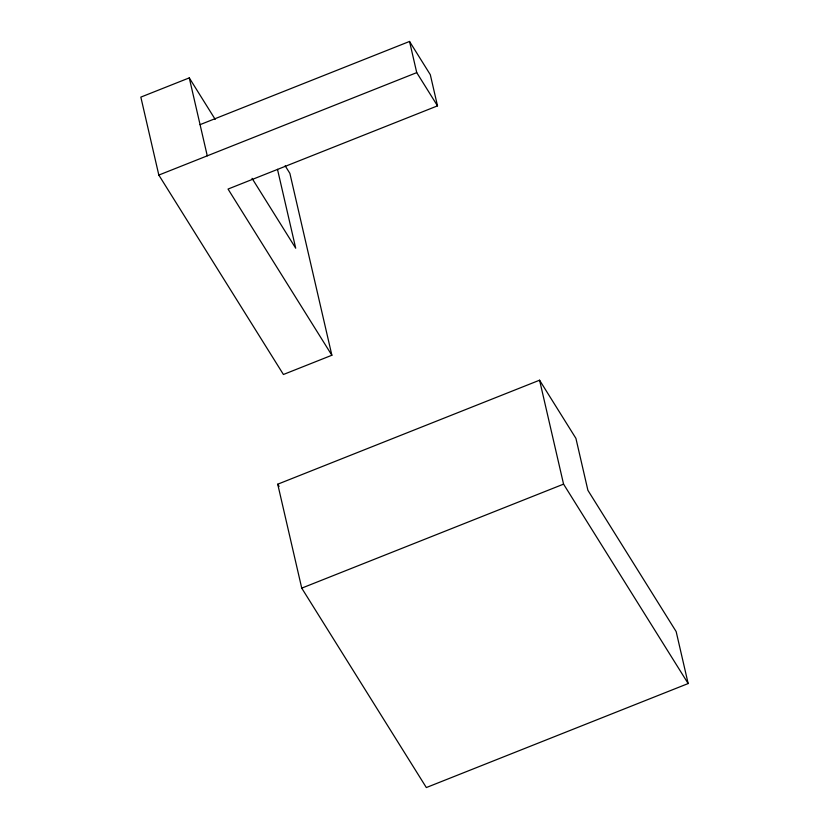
<?xml version="1.0" encoding="UTF-8"?>
<svg xmlns="http://www.w3.org/2000/svg" width="829" height="829" viewBox="0 0 829 829"><rect width="100%" height="100%" fill="white"/><g stroke="black" fill="none" stroke-linecap="round" stroke-linejoin="round"><path stroke-width="1.24" d="M215.198 119.376L189.271 77.885L140.837 97.117L158.826 175.074L283.425 374.49L331.869 355.247L289.881 173.365L285.166 165.821M200.069 124.651L409.536 41.45L430.303 74.683L437.505 105.863L228.037 189.064L331.869 355.247M158.826 175.074L416.738 72.631L437.505 105.863M277.736 484.198L539.575 380.2L575.917 438.365L587.906 490.333L676.163 631.584L688.163 683.552L426.334 787.55L301.735 588.134L277.736 484.198L279.104 486.385M301.735 588.134L563.565 484.136L688.163 683.552M252.037 178.328L295.704 248.213L277.487 169.323M539.575 380.2L563.565 484.136M409.536 41.45L416.738 72.631M189.271 77.885L207.271 155.831"/></g></svg>
